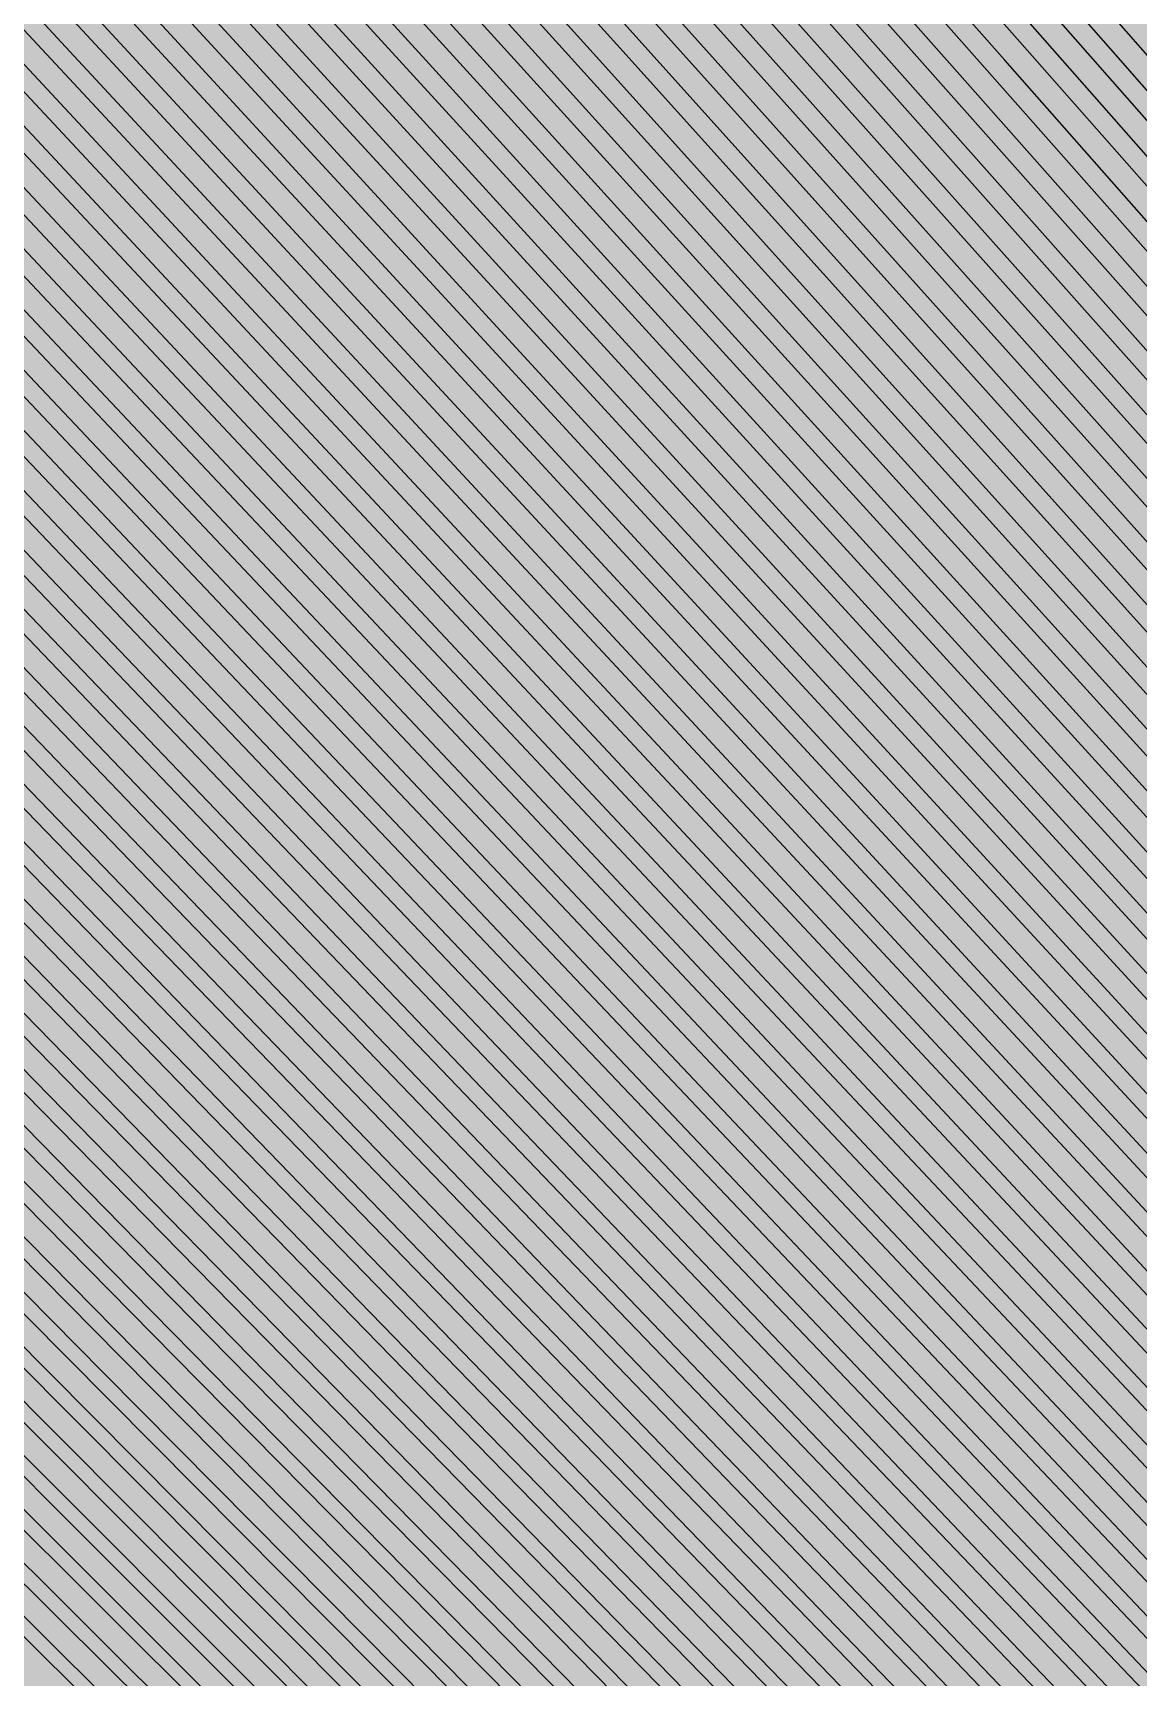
# Model space of a CAD drawing. Header units: metres. Extents: x -7231 to 10969, y -37556 to 1873.
# Drawn here: x 233.1 to 327.9, y -18491.2 to -18350.3 of the extents above; entities that cross this region are included whole.
import ezdxf

# ---------------------------------------------------------------- set-up
doc = ezdxf.new("R2010")
doc.units = ezdxf.units.M
for name, color, linetype in [('Metal1', 4, 'CONTINUOUS'), ('Metal2', 3, 'CONTINUOUS'), ('Polyimide', 7, 'CONTINUOUS')]:
    doc.layers.add(name, color=color, linetype=linetype)

msp = doc.modelspace()

# ---------------------------------------------------------------- hatches: boundary and pattern name
at = {"layer": 'Polyimide'}
msp.add_hatch(color=7, dxfattribs=at).paths.add_polyline_path([(4065.69, -468), (4066.67, -501.99), (4068.51, -535.99), (4071.41, -569.99), (4075.54, -603.99), (4081.04, -637.99), (4088.01, -671.99), (4096.52, -705.98), (4106.62, -739.98), (4118.33, -773.98), (4131.63, -807.98), (4146.49, -841.98), (4162.87, -875.98), (4180.68, -909.97), (4199.83, -943.97), (4220.22, -977.97), (4241.73, -1011.97), (4264.21, -1045.97), (4287.52, -1079.96), (4311.51, -1113.96), (4336.01, -1147.96), (4360.86, -1181.96), (4385.88, -1215.96), (4410.89, -1249.96), (4435.74, -1283.95), (4460.24, -1317.95), (4484.23, -1351.95), (4507.54, -1385.95), (4530.02, -1419.95), (4551.53, -1453.94), (4571.92, -1487.94), (4591.07, -1521.94), (4608.88, -1555.94), (4625.26, -1589.94), (4640.12, -1623.94), (4653.42, -1657.93), (4665.13, -1691.93), (4675.23, -1725.93), (4683.74, -1759.93), (4690.71, -1793.93), (4696.21, -1827.93), (4700.34, -1861.92), (4703.24, -1895.92), (4705.08, -1929.92), (4706.06, -1963.92), (4706.44, -1997.92), (4706.5, -2031.91), (4706.5, -4793.02), (4709.95, -4838.39), (4720.22, -4882.71), (4737.08, -4924.98), (4760.13, -4964.2), (4788.85, -4999.49), (4822.58, -5030.03), (4860.53, -5055.12), (4901.85, -5074.18), (4901.85, -5074.18), (4970.68, -5105.23), (5034.7, -5145.26), (5092.76, -5193.54), (5143.8, -5249.19), (5186.89, -5311.2), (5221.24, -5378.44), (5246.23, -5449.69), (5261.41, -5523.66), (5266.5, -5599), (5261.41, -5674.34), (5246.23, -5748.31), (5221.24, -5819.56), (5186.89, -5886.8), (5143.8, -5948.81), (5092.76, -6004.46), (5034.7, -6052.74), (4970.68, -6092.77), (4901.85, -6123.82), (4860.53, -6142.88), (4822.58, -6167.97), (4788.85, -6198.51), (4760.13, -6233.8), (4737.08, -6273.02), (4720.22, -6315.29), (4709.95, -6359.61), (4706.5, -6404.98), (4706.5, -9221.52), (4709.95, -9266.88), (4720.22, -9311.21), (4737.08, -9353.47), (4760.13, -9392.7), (4788.85, -9427.98), (4822.58, -9458.52), (4860.53, -9483.61), (4901.85, -9502.67), (4970.68, -9533.72), (5034.7, -9573.75), (5092.76, -9622.03), (5143.8, -9677.68), (5186.89, -9739.69), (5221.24, -9806.94), (5246.23, -9878.19), (5261.41, -9952.16), (5266.5, -10027.49), (5261.41, -10102.83), (5246.23, -10176.8), (5221.24, -10248.05), (5186.89, -10315.3), (5143.8, -10377.31), (5092.76, -10432.96), (5034.7, -10481.24), (4970.68, -10521.27), (4901.85, -10552.32), (4860.53, -10571.38), (4822.58, -10596.46), (4788.85, -10627), (4760.13, -10662.29), (4737.08, -10701.52), (4720.22, -10743.78), (4709.95, -10788.1), (4706.5, -10833.47), (4706.5, -13650.01), (4709.95, -13695.38), (4720.22, -13739.7), (4737.08, -13781.96), (4760.13, -13821.19), (4788.85, -13856.48), (4822.58, -13887.02), (4860.53, -13912.11), (4901.85, -13931.17), (4970.68, -13962.22), (5034.7, -14002.25), (5092.76, -14050.53), (5143.8, -14106.18), (5186.89, -14168.19), (5221.24, -14235.43), (5246.23, -14306.68), (5261.41, -14380.65), (5266.5, -14455.99), (5261.41, -14531.33), (5246.23, -14605.29), (5221.24, -14676.55), (5186.89, -14743.79), (5143.8, -14805.8), (5092.76, -14861.45), (5034.7, -14909.73), (4970.68, -14949.76), (4901.85, -14980.81), (4860.53, -14999.87), (4822.58, -15024.96), (4788.85, -15055.5), (4760.13, -15090.79), (4737.08, -15130.01), (4720.22, -15172.27), (4709.95, -15216.6), (4706.5, -15261.97), (4706.5, -15455.99), (4720.95, -15750.04), (4764.14, -16041.26), (4835.68, -16326.84), (4934.86, -16604.04), (5060.74, -16870.18), (5212.09, -17122.7), (5387.47, -17359.17), (5585.18, -17577.31), (5803.32, -17775.02), (6039.79, -17950.4), (6292.31, -18101.75), (6558.45, -18227.63), (6835.65, -18326.81), (7121.23, -18398.34), (7412.45, -18441.54), (7706.5, -18455.99), (9969.01, -18455.99), (10047.42, -18459.84), (10125.08, -18471.36), (10201.23, -18490.44), (10275.15, -18516.89), (10346.12, -18550.45), (10413.46, -18590.81), (10476.52, -18637.58), (10534.69, -18690.3), (10587.41, -18748.47), (10634.18, -18811.53), (10674.54, -18878.87), (10708.11, -18949.84), (10734.56, -19023.76), (10753.63, -19099.92), (10765.15, -19177.58), (10769.01, -19255.99), (10769.01, -20895.8), (10730.24, -20951.41), (10694.6, -21009.08), (10662.21, -21068.63), (10633.17, -21129.89), (10607.55, -21192.66), (10585.45, -21256.74), (10566.93, -21321.96), (10552.05, -21388.09), (10540.84, -21454.95), (10533.35, -21522.33), (10529.6, -21590.02), (10529.6, -21657.81), (10533.35, -21725.5), (10540.84, -21792.87), (10552.05, -21859.73), (10566.93, -21925.87), (10585.45, -21991.08), (10607.55, -22055.17), (10633.17, -22117.94), (10662.21, -22179.19), (10694.6, -22238.74), (10730.24, -22296.41), (10769.01, -22352.03), (10769.01, -32454.24), (10728.74, -32510.49), (10691.72, -32568.92), (10658.05, -32629.35), (10627.85, -32691.58), (10601.2, -32755.42), (10578.21, -32820.67), (10558.93, -32887.1), (10543.44, -32954.52), (10531.77, -33022.71), (10523.97, -33091.44), (10520.07, -33160.51), (10520.07, -33229.69), (10523.97, -33298.75), (10531.77, -33367.49), (10543.44, -33435.67), (10558.93, -33503.09), (10578.21, -33569.53), (10601.2, -33634.77), (10627.85, -33698.61), (10658.05, -33760.85), (10691.72, -33821.28), (10728.74, -33879.71), (10769.01, -33935.96), (10769.01, -36556), (10765.15, -36634.41), (10753.63, -36712.07), (10734.56, -36788.23), (10708.11, -36862.15), (10674.54, -36933.12), (10634.18, -37000.46), (10587.41, -37063.51), (10534.69, -37121.69), (10476.52, -37174.41), (10413.46, -37221.18), (10346.12, -37261.54), (10275.15, -37295.1), (10201.23, -37321.55), (10125.08, -37340.63), (10047.42, -37352.15), (9969.01, -37356), (-6231.01, -37356), (-6309.42, -37352.15), (-6387.08, -37340.63), (-6463.23, -37321.55), (-6537.15, -37295.1), (-6608.12, -37261.54), (-6675.46, -37221.18), (-6738.52, -37174.41), (-6796.69, -37121.69), (-6849.41, -37063.51), (-6896.18, -37000.46), (-6936.54, -36933.12), (-6970.11, -36862.15), (-6996.56, -36788.23), (-7015.63, -36712.07), (-7027.15, -36634.41), (-7031.01, -36556), (-7031.01, -33936), (-6990.74, -33879.75), (-6953.7, -33821.31), (-6920.03, -33760.88), (-6889.82, -33698.64), (-6863.18, -33634.8), (-6840.18, -33569.55), (-6820.9, -33503.11), (-6805.4, -33435.69), (-6793.74, -33367.49), (-6785.94, -33298.75), (-6782.03, -33229.68), (-6782.03, -33160.5), (-6785.94, -33091.43), (-6793.74, -33022.69), (-6805.4, -32954.5), (-6820.9, -32887.07), (-6840.18, -32820.63), (-6863.18, -32755.39), (-6889.82, -32691.54), (-6920.03, -32629.3), (-6953.7, -32568.87), (-6990.74, -32510.43), (-7031.01, -32454.18), (-7031.01, -22364.83), (-6990.74, -22308.58), (-6953.7, -22250.14), (-6920.03, -22189.71), (-6889.82, -22127.47), (-6863.18, -22063.62), (-6840.18, -21998.38), (-6820.9, -21931.94), (-6805.4, -21864.51), (-6793.74, -21796.32), (-6785.94, -21727.58), (-6782.03, -21658.51), (-6782.03, -21589.33), (-6785.94, -21520.26), (-6793.74, -21451.52), (-6805.4, -21383.32), (-6820.9, -21315.9), (-6840.18, -21249.46), (-6863.18, -21184.21), (-6889.82, -21120.37), (-6920.03, -21058.13), (-6953.7, -20997.7), (-6990.74, -20939.26), (-7031.01, -20883.01), (-7031.01, -19255.99), (-7027.15, -19177.58), (-7015.63, -19099.92), (-6996.56, -19023.76), (-6970.11, -18949.84), (-6936.54, -18878.87), (-6896.18, -18811.53), (-6849.41, -18748.47), (-6796.69, -18690.3), (-6738.52, -18637.58), (-6675.46, -18590.81), (-6608.12, -18550.45), (-6537.15, -18516.89), (-6463.23, -18490.44), (-6387.08, -18471.36), (-6309.42, -18459.84), (-6231.01, -18455.99), (-3968.5, -18455.99), (-3674.45, -18441.54), (-3383.23, -18398.34), (-3097.65, -18326.81), (-2820.45, -18227.63), (-2554.31, -18101.75), (-2301.79, -17950.4), (-2065.32, -17775.02), (-1847.18, -17577.31), (-1649.47, -17359.17), (-1474.09, -17122.7), (-1322.74, -16870.18), (-1196.86, -16604.04), (-1097.68, -16326.84), (-1026.14, -16041.26), (-982.95, -15750.04), (-968.5, -15455.99), (-968.5, -15261.97), (-971.95, -15216.6), (-982.22, -15172.27), (-999.08, -15130.01), (-1022.13, -15090.79), (-1050.85, -15055.5), (-1084.58, -15024.96), (-1122.53, -14999.87), (-1163.85, -14980.81), (-1232.68, -14949.76), (-1296.7, -14909.73), (-1354.76, -14861.45), (-1405.8, -14805.8), (-1448.89, -14743.79), (-1483.24, -14676.55), (-1508.23, -14605.29), (-1523.41, -14531.33), (-1528.5, -14455.99), (-1523.41, -14380.65), (-1508.23, -14306.68), (-1483.24, -14235.43), (-1448.89, -14168.19), (-1405.8, -14106.18), (-1354.76, -14050.53), (-1296.7, -14002.25), (-1232.68, -13962.22), (-1163.85, -13931.17), (-1122.53, -13912.11), (-1084.58, -13887.02), (-1050.85, -13856.48), (-1022.13, -13821.19), (-999.08, -13781.96), (-982.22, -13739.7), (-971.95, -13695.38), (-968.5, -13650.01), (-968.5, -12309.64), (-971.95, -12264.27), (-982.22, -12219.94), (-999.08, -12177.68), (-1022.13, -12138.46), (-1050.85, -12103.17), (-1084.58, -12072.63), (-1122.53, -12047.54), (-1163.85, -12028.48), (-1232.68, -11997.43), (-1296.7, -11957.4), (-1354.76, -11909.12), (-1405.8, -11853.47), (-1448.89, -11791.46), (-1483.24, -11724.22), (-1508.23, -11652.96), (-1523.41, -11579), (-1528.5, -11503.66), (-1523.41, -11428.32), (-1508.23, -11354.35), (-1483.24, -11283.1), (-1448.89, -11215.86), (-1405.8, -11153.85), (-1354.76, -11098.2), (-1296.7, -11049.92), (-1232.68, -11009.89), (-1163.85, -10978.84), (-1122.53, -10959.78), (-1084.58, -10934.69), (-1050.85, -10904.15), (-1022.13, -10868.86), (-999.08, -10829.63), (-982.22, -10787.37), (-971.95, -10743.05), (-968.5, -10697.68), (-968.5, -9357.31), (-971.95, -9311.94), (-982.22, -9267.62), (-999.08, -9225.35), (-1022.13, -9186.13), (-1050.85, -9150.84), (-1084.58, -9120.3), (-1122.53, -9095.21), (-1163.85, -9076.15), (-1163.85, -9076.15), (-1232.68, -9045.1), (-1296.7, -9005.07), (-1354.76, -8956.79), (-1405.8, -8901.14), (-1448.89, -8839.13), (-1483.24, -8771.89), (-1508.23, -8700.64), (-1523.41, -8626.67), (-1528.5, -8551.33), (-1523.41, -8475.99), (-1508.23, -8402.02), (-1483.24, -8330.77), (-1448.89, -8263.53), (-1405.8, -8201.52), (-1354.76, -8145.87), (-1296.7, -8097.59), (-1232.68, -8057.56), (-1163.85, -8026.51), (-1163.85, -8026.51), (-1122.53, -8007.45), (-1084.58, -7982.36), (-1050.85, -7951.82), (-1022.13, -7916.53), (-999.08, -7877.31), (-982.22, -7835.04), (-971.95, -7790.72), (-968.5, -7745.35), (-968.5, -6404.98), (-971.95, -6359.61), (-982.22, -6315.29), (-999.08, -6273.02), (-1022.13, -6233.8), (-1050.85, -6198.51), (-1084.58, -6167.97), (-1122.53, -6142.88), (-1163.85, -6123.82), (-1163.85, -6123.82), (-1232.68, -6092.77), (-1296.7, -6052.74), (-1354.76, -6004.46), (-1405.8, -5948.81), (-1448.89, -5886.8), (-1483.24, -5819.56), (-1508.23, -5748.31), (-1523.41, -5674.34), (-1528.5, -5599), (-1523.41, -5523.66), (-1508.23, -5449.69), (-1483.24, -5378.44), (-1448.89, -5311.2), (-1405.8, -5249.19), (-1354.76, -5193.54), (-1296.7, -5145.26), (-1232.68, -5105.23), (-1163.85, -5074.18), (-1163.85, -5074.18), (-1122.53, -5055.12), (-1084.58, -5030.03), (-1050.85, -4999.49), (-1022.13, -4964.2), (-999.08, -4924.98), (-982.22, -4882.71), (-971.95, -4838.39), (-968.5, -4793.02), (-968.5, -2031.91), (-968.44, -1997.92), (-968.06, -1963.92), (-967.05, -1929.92), (-965.18, -1895.92), (-962.22, -1861.92), (-958.01, -1827.93), (-952.41, -1793.93), (-945.31, -1759.93), (-936.64, -1725.93), (-926.35, -1691.93), (-914.43, -1657.93), (-900.88, -1623.94), (-885.74, -1589.94), (-869.05, -1555.94), (-850.91, -1521.94), (-831.4, -1487.94), (-810.63, -1453.94), (-788.72, -1419.95), (-765.82, -1385.95), (-742.07, -1351.95), (-717.63, -1317.95), (-692.67, -1283.95), (-667.36, -1249.96), (-641.88, -1215.96), (-616.39, -1181.96), (-591.08, -1147.96), (-566.12, -1113.96), (-541.68, -1079.96), (-517.93, -1045.97), (-495.03, -1011.97), (-473.12, -977.97), (-452.35, -943.97), (-432.84, -909.97), (-414.7, -875.98), (-398.01, -841.98), (-382.87, -807.98), (-369.32, -773.98), (-357.4, -739.98), (-347.11, -705.98), (-338.44, -671.99), (-331.34, -637.99), (-325.74, -603.99), (-321.53, -569.99), (-318.57, -535.99), (-316.7, -501.99), (-315.69, -468), (-315.31, -434), (-315.25, -400), (-315.25, 401), (-315.25, 451), (-315.25, 1644), (-270.25, 1644), (-270.03, 1637.13), (-269.35, 1630.29), (-268.23, 1623.52), (-266.67, 1616.82), (-264.68, 1610.25), (-262.26, 1603.82), (-259.42, 1597.56), (-256.18, 1591.5), (-252.55, 1585.67), (-248.55, 1580.08), (-244.19, 1574.77), (-239.5, 1569.75), (-234.48, 1565.06), (-229.17, 1560.7), (-223.58, 1556.7), (-217.75, 1553.07), (-211.69, 1549.83), (-205.43, 1546.99), (-199, 1544.57), (-192.43, 1542.58), (-185.73, 1541.02), (-178.96, 1539.9), (-172.12, 1539.22), (-165.25, 1539), (-158.38, 1539.22), (-151.54, 1539.9), (-144.77, 1541.02), (-138.07, 1542.58), (-131.5, 1544.57), (-125.07, 1546.99), (-118.81, 1549.83), (-112.75, 1553.07), (-106.92, 1556.7), (-101.33, 1560.7), (-96.02, 1565.06), (-91, 1569.75), (-86.31, 1574.77), (-81.95, 1580.08), (-77.95, 1585.67), (-74.32, 1591.5), (-71.08, 1597.56), (-68.24, 1603.82), (-65.82, 1610.25), (-63.83, 1616.82), (-62.27, 1623.52), (-61.15, 1630.29), (-60.47, 1637.13), (-60.25, 1644), (1853, 1644), (1853, 1573), (3815.25, 1573), (3815.46, 1579.54), (3816.11, 1586.05), (3817.17, 1592.51), (3818.66, 1598.88), (3820.56, 1605.14), (3822.86, 1611.27), (3825.56, 1617.23), (3828.65, 1623), (3832.1, 1628.56), (3835.91, 1633.88), (3840.07, 1638.93), (3844.54, 1643.71), (3849.32, 1648.18), (3854.37, 1652.34), (3859.69, 1656.15), (3865.25, 1659.6), (3871.02, 1662.69), (3876.98, 1665.39), (3883.11, 1667.69), (3889.37, 1669.59), (3895.74, 1671.08), (3902.2, 1672.14), (3908.71, 1672.79), (3915.25, 1673), (3921.79, 1672.79), (3928.3, 1672.14), (3934.76, 1671.08), (3941.13, 1669.59), (3947.39, 1667.69), (3953.52, 1665.39), (3959.48, 1662.69), (3965.25, 1659.6), (3970.81, 1656.15), (3976.13, 1652.34), (3981.18, 1648.18), (3985.96, 1643.71), (3990.43, 1638.93), (3994.59, 1633.88), (3998.4, 1628.56), (4001.85, 1623), (4004.94, 1617.23), (4007.64, 1611.27), (4009.94, 1605.14), (4011.84, 1598.88), (4013.33, 1592.51), (4014.39, 1586.05), (4015.04, 1579.54), (4015.25, 1573), (4065.25, 1573), (4065.25, 451), (4065.25, 401), (4065.25, -400), (4065.31, -434), (4065.69, -468)])

# ---------------------------------------------------------------- linework, layer by layer
at = {"layer": 'Metal1'}
for points in [[(1.61, -18126.24), (22.81, -18148.74), (44.01, -18171.25), (65.21, -18193.75), (86.41, -18216.25), (107.61, -18238.75), (128.81, -18261.25), (150.01, -18283.75), (171.2, -18306.25), (192.4, -18328.75), (213.6, -18351.25), (234.8, -18373.75), (256, -18396.25), (277.2, -18418.75), (298.4, -18441.25), (319.6, -18463.75), (340.8, -18486.25), (362, -18508.76), (383.2, -18531.26), (404.4, -18553.76), (425.6, -18576.26), (446.79, -18598.76), (467.99, -18621.26), (489.19, -18643.76)], [(12.82, -18126.25), (33.89, -18148.75), (54.96, -18171.25), (76.03, -18193.75), (97.1, -18216.25), (118.18, -18238.75), (139.25, -18261.25), (160.32, -18283.75), (181.39, -18306.25), (202.46, -18328.75), (223.54, -18351.25), (244.61, -18373.75), (265.68, -18396.25), (286.75, -18418.75), (307.83, -18441.26), (328.9, -18463.76), (349.97, -18486.26), (371.04, -18508.76), (392.11, -18531.26), (413.19, -18553.76), (434.26, -18576.26), (455.33, -18598.76), (476.4, -18621.26), (497.47, -18643.76)], [(487.74, -18645.13), (466.54, -18622.63), (445.34, -18600.13), (424.14, -18577.63), (402.94, -18555.13), (381.74, -18532.63), (360.54, -18510.13), (339.34, -18487.63), (318.14, -18465.13), (296.94, -18442.62), (275.74, -18420.12), (254.55, -18397.62), (233.35, -18375.12), (212.15, -18352.62), (190.95, -18330.12), (169.75, -18307.62), (148.55, -18285.12), (127.35, -18262.62), (106.15, -18240.12), (84.95, -18217.62), (63.75, -18195.12), (42.55, -18172.62), (21.35, -18150.12), (0.16, -18127.62)], [(496.01, -18645.13), (474.94, -18622.63), (453.87, -18600.13), (432.8, -18577.63), (411.73, -18555.13), (390.65, -18532.63), (369.58, -18510.12), (348.51, -18487.62), (327.44, -18465.12), (306.37, -18442.62), (285.29, -18420.12), (264.22, -18397.62), (243.15, -18375.12), (222.08, -18352.62), (201, -18330.12), (179.93, -18307.62), (158.86, -18285.12), (137.79, -18262.62), (116.72, -18240.12), (95.64, -18217.62), (74.57, -18195.12), (53.5, -18172.61), (32.43, -18150.11), (11.36, -18127.61)], [(0.65, -18148.74), (22.11, -18171.24), (43.56, -18193.74), (65.01, -18216.24), (86.47, -18238.74), (107.92, -18261.24), (129.37, -18283.74), (150.83, -18306.25), (172.28, -18328.75), (193.74, -18351.25), (215.19, -18373.75), (236.64, -18396.25), (258.1, -18418.75), (279.55, -18441.25), (301, -18463.75), (322.46, -18486.25), (343.91, -18508.75), (365.36, -18531.25), (386.82, -18553.75), (408.27, -18576.25), (429.72, -18598.75), (451.18, -18621.25), (472.63, -18643.76)], [(11.73, -18148.74), (33.06, -18171.24), (54.38, -18193.74), (75.71, -18216.24), (97.04, -18238.75), (118.36, -18261.25), (139.69, -18283.75), (161.02, -18306.25), (182.34, -18328.75), (203.67, -18351.25), (225, -18373.75), (246.32, -18396.25), (267.65, -18418.75), (288.97, -18441.25), (310.3, -18463.75), (331.63, -18486.25), (352.95, -18508.75), (374.28, -18531.25), (395.61, -18553.75), (416.93, -18576.26), (438.26, -18598.76), (459.59, -18621.26), (480.91, -18643.76)], [(471.18, -18645.14), (449.73, -18622.63), (428.28, -18600.13), (406.82, -18577.63), (385.37, -18555.13), (363.92, -18532.63), (342.46, -18510.13), (321.01, -18487.63), (299.56, -18465.13), (278.1, -18442.63), (256.65, -18420.13), (235.19, -18397.63), (213.74, -18375.13), (192.29, -18352.63), (170.83, -18330.13), (149.38, -18307.63), (127.93, -18285.12), (106.47, -18262.62), (85.02, -18240.12), (63.57, -18217.62), (42.11, -18195.12), (20.66, -18172.62), (-0.79, -18150.12)], [(479.46, -18645.13), (458.13, -18622.63), (436.81, -18600.13), (415.48, -18577.63), (394.15, -18555.13), (372.83, -18532.63), (351.5, -18510.13), (330.18, -18487.63), (308.85, -18465.13), (287.52, -18442.63), (266.2, -18420.13), (244.87, -18397.63), (223.54, -18375.13), (202.22, -18352.62), (180.89, -18330.12), (159.56, -18307.62), (138.24, -18285.12), (116.91, -18262.62), (95.59, -18240.12), (74.26, -18217.62), (52.93, -18195.12), (31.61, -18172.62), (10.28, -18150.12)], [(0.21, -18171.24), (21.91, -18193.74), (43.62, -18216.24), (65.33, -18238.74), (87.04, -18261.24), (108.74, -18283.74), (130.45, -18306.24), (152.16, -18328.74), (173.87, -18351.24), (195.58, -18373.74), (217.28, -18396.24), (238.99, -18418.74), (260.7, -18441.24), (282.41, -18463.75), (304.11, -18486.25), (325.82, -18508.75), (347.53, -18531.25), (369.24, -18553.75), (390.95, -18576.25), (412.65, -18598.75), (434.36, -18621.25), (456.07, -18643.75)], [(11.16, -18171.24), (32.74, -18193.74), (54.32, -18216.24), (75.9, -18238.74), (97.48, -18261.24), (119.06, -18283.74), (140.64, -18306.24), (162.22, -18328.74), (183.8, -18351.24), (205.38, -18373.74), (226.96, -18396.25), (248.54, -18418.75), (270.12, -18441.25), (291.7, -18463.75), (313.29, -18486.25), (334.87, -18508.75), (356.45, -18531.25), (378.03, -18553.75), (399.61, -18576.25), (421.19, -18598.75), (442.77, -18621.25), (464.35, -18643.75)], [(454.63, -18645.14), (432.92, -18622.64), (411.21, -18600.14), (389.51, -18577.64), (367.8, -18555.14), (346.09, -18532.64), (324.38, -18510.14), (302.67, -18487.63), (280.97, -18465.13), (259.26, -18442.63), (237.55, -18420.13), (215.84, -18397.63), (194.14, -18375.13), (172.43, -18352.63), (150.72, -18330.13), (129.01, -18307.63), (107.31, -18285.13), (85.6, -18262.63), (63.89, -18240.13), (42.18, -18217.63), (20.47, -18195.13), (-1.23, -18172.63)], [(462.91, -18645.14), (441.33, -18622.64), (419.74, -18600.14), (398.16, -18577.64), (376.58, -18555.13), (355, -18532.63), (333.42, -18510.13), (311.84, -18487.63), (290.26, -18465.13), (268.68, -18442.63), (247.1, -18420.13), (225.52, -18397.63), (203.94, -18375.13), (182.36, -18352.63), (160.78, -18330.13), (139.2, -18307.63), (117.62, -18285.13), (96.04, -18262.63), (74.45, -18240.13), (52.87, -18217.62), (31.29, -18195.12), (9.71, -18172.62)], [(0.27, -18193.73), (22.23, -18216.23), (44.19, -18238.73), (66.15, -18261.24), (88.11, -18283.74), (110.08, -18306.24), (132.04, -18328.74), (154, -18351.24), (175.96, -18373.74), (197.92, -18396.24), (219.89, -18418.74), (241.85, -18441.24), (263.81, -18463.74), (285.77, -18486.24), (307.73, -18508.74), (329.7, -18531.24), (351.66, -18553.74), (373.62, -18576.24), (395.58, -18598.75), (417.54, -18621.25), (439.51, -18643.75)], [(11.09, -18193.74), (32.92, -18216.24), (54.76, -18238.74), (76.59, -18261.24), (98.43, -18283.74), (120.26, -18306.24), (142.1, -18328.74), (163.93, -18351.24), (185.77, -18373.74), (207.6, -18396.24), (229.44, -18418.74), (251.27, -18441.24), (273.11, -18463.74), (294.94, -18486.24), (316.78, -18508.74), (338.61, -18531.25), (360.45, -18553.75), (382.28, -18576.25), (404.12, -18598.75), (425.95, -18621.25), (447.79, -18643.75)], [(438.07, -18645.14), (416.11, -18622.64), (394.15, -18600.14), (372.19, -18577.64), (350.23, -18555.14), (328.26, -18532.64), (306.3, -18510.14), (284.34, -18487.64), (262.38, -18465.14), (240.42, -18442.64), (218.45, -18420.14), (196.49, -18397.64), (174.53, -18375.14), (152.57, -18352.63), (130.61, -18330.13), (108.64, -18307.63), (86.68, -18285.13), (64.72, -18262.63), (42.76, -18240.13), (20.8, -18217.63), (-1.17, -18195.13)], [(446.35, -18645.14), (424.52, -18622.64), (402.68, -18600.14), (380.85, -18577.64), (359.01, -18555.14), (337.18, -18532.64), (315.34, -18510.14), (293.51, -18487.64), (271.67, -18465.14), (249.84, -18442.64), (228, -18420.13), (206.17, -18397.63), (184.33, -18375.13), (162.5, -18352.63), (140.66, -18330.13), (118.83, -18307.63), (96.99, -18285.13), (75.16, -18262.63), (53.32, -18240.13), (31.49, -18217.63), (9.65, -18195.13)], [(0.83, -18216.23), (23.05, -18238.73), (45.27, -18261.23), (67.48, -18283.73), (89.7, -18306.23), (111.92, -18328.73), (134.13, -18351.23), (156.35, -18373.73), (178.56, -18396.24), (200.78, -18418.74), (223, -18441.24), (245.21, -18463.74), (267.43, -18486.24), (289.65, -18508.74), (311.86, -18531.24), (334.08, -18553.74), (356.3, -18576.24), (378.51, -18598.74), (400.73, -18621.24), (422.94, -18643.74)], [(11.53, -18216.23), (33.62, -18238.73), (55.71, -18261.23), (77.8, -18283.73), (99.89, -18306.23), (121.98, -18328.74), (144.07, -18351.24), (166.16, -18373.74), (188.24, -18396.24), (210.33, -18418.74), (232.42, -18441.24), (254.51, -18463.74), (276.6, -18486.24), (298.69, -18508.74), (320.78, -18531.24), (342.87, -18553.74), (364.96, -18576.24), (387.05, -18598.74), (409.14, -18621.24), (431.23, -18643.74)], [(421.52, -18645.15), (399.3, -18622.65), (377.09, -18600.15), (354.87, -18577.65), (332.66, -18555.15), (310.44, -18532.64), (288.22, -18510.14), (266.01, -18487.64), (243.79, -18465.14), (221.57, -18442.64), (199.36, -18420.14), (177.14, -18397.64), (154.93, -18375.14), (132.71, -18352.64), (110.49, -18330.14), (88.28, -18307.64), (66.06, -18285.14), (43.84, -18262.64), (21.63, -18240.14), (-0.59, -18217.63)], [(429.8, -18645.15), (407.71, -18622.65), (385.62, -18600.14), (363.53, -18577.64), (341.44, -18555.14), (319.35, -18532.64), (297.26, -18510.14), (275.17, -18487.64), (253.08, -18465.14), (231, -18442.64), (208.91, -18420.14), (186.82, -18397.64), (164.73, -18375.14), (142.64, -18352.64), (120.55, -18330.14), (98.46, -18307.64), (76.37, -18285.13), (54.28, -18262.63), (32.19, -18240.13), (10.1, -18217.63)], [(1.91, -18238.73), (24.38, -18261.23), (46.85, -18283.73), (69.32, -18306.23), (91.79, -18328.73), (114.26, -18351.23), (136.74, -18373.73), (159.21, -18396.23), (181.68, -18418.73), (204.15, -18441.23), (226.62, -18463.73), (249.09, -18486.23), (271.56, -18508.73), (294.03, -18531.24), (316.5, -18553.74), (338.97, -18576.24), (361.44, -18598.74), (383.91, -18621.24), (406.38, -18643.74)], [(12.48, -18238.73), (34.82, -18261.23), (57.17, -18283.73), (79.51, -18306.23), (101.86, -18328.73), (124.2, -18351.23), (146.54, -18373.73), (168.89, -18396.23), (191.23, -18418.73), (213.57, -18441.23), (235.92, -18463.74), (258.26, -18486.24), (280.6, -18508.74), (302.95, -18531.24), (325.29, -18553.74), (347.63, -18576.24), (369.98, -18598.74), (392.32, -18621.24), (414.66, -18643.74)], [(213.3, -18238.77), (233.23, -18261.27), (253.16, -18283.77), (273.09, -18306.27), (293.01, -18328.77), (312.94, -18351.27), (332.87, -18373.77), (352.8, -18396.27), (372.73, -18418.78), (392.65, -18441.28), (412.58, -18463.78), (432.51, -18486.28), (452.44, -18508.78), (472.36, -18531.28), (492.29, -18553.78), (512.22, -18576.28), (532.15, -18598.78), (552.08, -18621.28), (572, -18643.78)], [(223.87, -18238.77), (243.67, -18261.27), (263.47, -18283.77), (283.27, -18306.27), (303.07, -18328.78), (322.88, -18351.28), (342.68, -18373.78), (362.48, -18396.28), (382.28, -18418.78), (402.08, -18441.28), (421.88, -18463.78), (441.68, -18486.28), (461.48, -18508.78), (481.28, -18531.28), (501.08, -18553.78), (520.88, -18576.28), (540.68, -18598.78), (560.48, -18621.28), (580.29, -18643.78)], [(404.97, -18645.15), (382.5, -18622.65), (360.03, -18600.15), (337.56, -18577.65), (315.08, -18555.15), (292.61, -18532.65), (270.14, -18510.15), (247.67, -18487.65), (225.2, -18465.15), (202.73, -18442.65), (180.26, -18420.15), (157.79, -18397.64), (135.32, -18375.14), (112.85, -18352.64), (90.38, -18330.14), (67.91, -18307.64), (45.44, -18285.14), (22.97, -18262.64), (0.5, -18240.14)], [(413.24, -18645.15), (390.9, -18622.65), (368.56, -18600.15), (346.21, -18577.65), (323.87, -18555.15), (301.53, -18532.65), (279.18, -18510.15), (256.84, -18487.65), (234.5, -18465.14), (212.15, -18442.64), (189.81, -18420.14), (167.47, -18397.64), (145.12, -18375.14), (122.78, -18352.64), (100.44, -18330.14), (78.09, -18307.64), (55.75, -18285.14), (33.41, -18262.64), (11.06, -18240.14)], [(578.78, -18645.11), (558.98, -18622.61), (539.18, -18600.1), (519.38, -18577.6), (499.58, -18555.1), (479.78, -18532.6), (459.98, -18510.1), (440.18, -18487.6), (420.38, -18465.1), (400.58, -18442.6), (380.78, -18420.1), (360.98, -18397.6), (341.17, -18375.1), (321.37, -18352.6), (301.57, -18330.1), (281.77, -18307.6), (261.97, -18285.1), (242.17, -18262.59), (222.37, -18240.09)], [(3.5, -18261.22), (26.22, -18283.72), (48.95, -18306.22), (71.67, -18328.73), (94.4, -18351.23), (117.12, -18373.73), (139.85, -18396.23), (162.57, -18418.73), (185.3, -18441.23), (208.02, -18463.73), (230.75, -18486.23), (253.47, -18508.73), (276.2, -18531.23), (298.92, -18553.73), (321.65, -18576.23), (344.37, -18598.73), (367.09, -18621.23), (389.82, -18643.73)], [(13.94, -18261.23), (36.54, -18283.73), (59.14, -18306.23), (81.73, -18328.73), (104.33, -18351.23), (126.93, -18373.73), (149.53, -18396.23), (172.12, -18418.73), (194.72, -18441.23), (217.32, -18463.73), (239.92, -18486.23), (262.51, -18508.73), (285.11, -18531.23), (307.71, -18553.73), (330.31, -18576.23), (352.91, -18598.74), (375.5, -18621.24), (398.1, -18643.74)], [(222.79, -18261.27), (242.84, -18283.77), (262.9, -18306.27), (282.95, -18328.77), (303.01, -18351.27), (323.06, -18373.77), (343.12, -18396.27), (363.17, -18418.77), (383.23, -18441.27), (403.28, -18463.77), (423.34, -18486.28), (443.39, -18508.78), (463.45, -18531.28), (483.5, -18553.78), (503.56, -18576.28), (523.61, -18598.78), (543.67, -18621.28), (563.72, -18643.78)], [(396.69, -18645.15), (374.09, -18622.65), (351.49, -18600.15), (328.9, -18577.65), (306.3, -18555.15), (283.7, -18532.65), (261.1, -18510.15), (238.51, -18487.65), (215.91, -18465.15), (193.31, -18442.65), (170.71, -18420.15), (148.12, -18397.65), (125.52, -18375.15), (102.92, -18352.65), (80.32, -18330.14), (57.72, -18307.64), (35.13, -18285.14), (12.53, -18262.64)], [(562.23, -18645.11), (542.18, -18622.61), (522.12, -18600.11), (502.06, -18577.61), (482.01, -18555.11), (461.95, -18532.61), (441.9, -18510.11), (421.84, -18487.61), (401.79, -18465.11), (381.73, -18442.6), (361.68, -18420.1), (341.62, -18397.6), (321.57, -18375.1), (301.51, -18352.6), (281.46, -18330.1), (261.4, -18307.6), (241.35, -18285.1), (221.29, -18262.6)], [(570.51, -18645.11), (550.58, -18622.61), (530.65, -18600.11), (510.72, -18577.61), (490.8, -18555.11), (470.87, -18532.6), (450.94, -18510.1), (431.01, -18487.6), (411.08, -18465.1), (391.16, -18442.6), (371.23, -18420.1), (351.3, -18397.6), (331.37, -18375.1), (311.44, -18352.6), (291.52, -18330.1), (271.59, -18307.6), (251.66, -18285.1), (231.73, -18262.6)], [(222.21, -18283.76), (242.52, -18306.27), (262.83, -18328.77), (283.14, -18351.27), (303.45, -18373.77), (323.76, -18396.27), (344.07, -18418.77), (364.38, -18441.27), (384.69, -18463.77), (405, -18486.27), (425.3, -18508.77), (445.61, -18531.27), (465.92, -18553.77), (486.23, -18576.27), (506.54, -18598.77), (526.85, -18621.27), (547.16, -18643.78)], [(232.53, -18283.77), (252.71, -18306.27), (272.89, -18328.77), (293.07, -18351.27), (313.26, -18373.77), (333.44, -18396.27), (353.62, -18418.77), (373.8, -18441.27), (393.98, -18463.77), (414.17, -18486.27), (434.35, -18508.77), (454.53, -18531.27), (474.71, -18553.77), (494.9, -18576.28), (515.08, -18598.78), (535.26, -18621.28), (555.44, -18643.78)], [(545.68, -18645.12), (525.37, -18622.61), (505.06, -18600.11), (484.75, -18577.61), (464.44, -18555.11), (444.13, -18532.61), (423.82, -18510.11), (403.51, -18487.61), (383.2, -18465.11), (362.89, -18442.61), (342.58, -18420.11), (322.27, -18397.61), (301.96, -18375.11), (281.66, -18352.61), (261.35, -18330.11), (241.04, -18307.61), (220.73, -18285.1)], [(553.95, -18645.11), (533.77, -18622.61), (513.59, -18600.11), (493.41, -18577.61), (473.22, -18555.11), (453.04, -18532.61), (432.86, -18510.11), (412.68, -18487.61), (392.5, -18465.11), (372.31, -18442.61), (352.13, -18420.11), (331.95, -18397.61), (311.77, -18375.1), (291.58, -18352.6), (271.4, -18330.1), (251.22, -18307.6), (231.04, -18285.1)], [(222.15, -18306.26), (242.71, -18328.76), (263.27, -18351.26), (283.84, -18373.76), (304.4, -18396.26), (324.96, -18418.76), (345.53, -18441.26), (366.09, -18463.77), (386.65, -18486.27), (407.22, -18508.77), (427.78, -18531.27), (448.34, -18553.77), (468.91, -18576.27), (489.47, -18598.77), (510.03, -18621.27), (530.6, -18643.77)], [(232.33, -18306.26), (252.77, -18328.76), (273.21, -18351.26), (293.64, -18373.76), (314.08, -18396.27), (334.52, -18418.77), (354.95, -18441.27), (375.39, -18463.77), (395.82, -18486.27), (416.26, -18508.77), (436.7, -18531.27), (457.13, -18553.77), (477.57, -18576.27), (498.01, -18598.77), (518.44, -18621.27), (538.88, -18643.77)], [(529.12, -18645.12), (508.56, -18622.62), (488, -18600.12), (467.43, -18577.62), (446.87, -18555.12), (426.3, -18532.62), (405.74, -18510.12), (385.18, -18487.62), (364.61, -18465.11), (344.05, -18442.61), (323.49, -18420.11), (302.92, -18397.61), (282.36, -18375.11), (261.8, -18352.61), (241.23, -18330.11), (220.67, -18307.61)], [(537.4, -18645.12), (516.96, -18622.62), (496.53, -18600.12), (476.09, -18577.62), (455.65, -18555.11), (435.22, -18532.61), (414.78, -18510.11), (394.34, -18487.61), (373.91, -18465.11), (353.47, -18442.61), (333.03, -18420.11), (312.6, -18397.61), (292.16, -18375.11), (271.73, -18352.61), (251.29, -18330.11), (230.85, -18307.61)], [(212.53, -18328.75), (233.47, -18351.26), (254.42, -18373.76), (275.36, -18396.26), (296.31, -18418.76), (317.25, -18441.26), (338.2, -18463.76), (359.14, -18486.26), (380.09, -18508.76), (401.03, -18531.26), (421.98, -18553.76), (442.92, -18576.26), (463.87, -18598.76), (484.81, -18621.26), (505.76, -18643.76)], [(222.59, -18328.76), (243.4, -18351.26), (264.22, -18373.76), (285.04, -18396.26), (305.86, -18418.76), (326.68, -18441.26), (347.49, -18463.76), (368.31, -18486.26), (389.13, -18508.76), (409.95, -18531.26), (430.76, -18553.76), (451.58, -18576.26), (472.4, -18598.76), (493.22, -18621.27), (514.04, -18643.77)], [(232.65, -18328.76), (253.34, -18351.26), (274.03, -18373.76), (294.72, -18396.26), (315.41, -18418.76), (336.1, -18441.26), (356.79, -18463.76), (377.48, -18486.26), (398.17, -18508.76), (418.86, -18531.27), (439.55, -18553.77), (460.25, -18576.27), (480.94, -18598.77), (501.63, -18621.27), (522.32, -18643.77)], [(512.57, -18645.12), (491.75, -18622.62), (470.93, -18600.12), (450.11, -18577.62), (429.3, -18555.12), (408.48, -18532.62), (387.66, -18510.12), (366.84, -18487.62), (346.03, -18465.12), (325.21, -18442.62), (304.39, -18420.12), (283.57, -18397.62), (262.75, -18375.12), (241.94, -18352.62), (221.12, -18330.11)], [(520.85, -18645.12), (500.15, -18622.62), (479.46, -18600.12), (458.77, -18577.62), (438.08, -18555.12), (417.39, -18532.62), (396.7, -18510.12), (376.01, -18487.62), (355.32, -18465.12), (334.63, -18442.62), (313.94, -18420.12), (293.25, -18397.61), (272.56, -18375.11), (251.87, -18352.61), (231.18, -18330.11)], [(504.29, -18645.13), (483.35, -18622.63), (462.4, -18600.13), (441.46, -18577.62), (420.51, -18555.12), (399.57, -18532.62), (378.62, -18510.12), (357.68, -18487.62), (336.73, -18465.12), (315.79, -18442.62), (294.84, -18420.12), (273.9, -18397.62), (252.95, -18375.12), (232.01, -18352.62)]]:
    msp.add_lwpolyline(points, dxfattribs=at)
at = {"layer": 'Metal2'}
for points in [[(7.21, -18126.25), (28.35, -18148.75), (49.48, -18171.25), (70.62, -18193.75), (91.76, -18216.25), (112.89, -18238.75), (134.03, -18261.25), (155.16, -18283.75), (176.3, -18306.25), (197.43, -18328.75), (218.57, -18351.25), (239.71, -18373.75), (260.84, -18396.25), (281.98, -18418.75), (303.11, -18441.25), (324.25, -18463.76), (345.38, -18486.26), (366.52, -18508.76), (387.66, -18531.26), (408.79, -18553.76), (429.93, -18576.26), (451.06, -18598.76), (472.2, -18621.26), (493.33, -18643.76)], [(18.42, -18126.25), (39.43, -18148.75), (60.44, -18171.25), (81.44, -18193.75), (102.45, -18216.25), (123.46, -18238.75), (144.47, -18261.25), (165.48, -18283.75), (186.49, -18306.25), (207.5, -18328.75), (228.5, -18351.25), (249.51, -18373.75), (270.52, -18396.26), (291.53, -18418.76), (312.54, -18441.26), (333.55, -18463.76), (354.55, -18486.26), (375.56, -18508.76), (396.57, -18531.26), (417.58, -18553.76), (438.59, -18576.26), (459.6, -18598.76), (480.61, -18621.26), (501.61, -18643.76)], [(491.88, -18645.13), (470.74, -18622.63), (449.6, -18600.13), (428.47, -18577.63), (407.33, -18555.13), (386.2, -18532.63), (365.06, -18510.13), (343.93, -18487.63), (322.79, -18465.12), (301.65, -18442.62), (280.52, -18420.12), (259.38, -18397.62), (238.25, -18375.12), (217.11, -18352.62), (195.98, -18330.12), (174.84, -18307.62), (153.71, -18285.12), (132.57, -18262.62), (111.43, -18240.12), (90.3, -18217.62), (69.16, -18195.12), (48.03, -18172.62), (26.89, -18150.12), (5.76, -18127.61)], [(500.15, -18645.13), (479.14, -18622.63), (458.14, -18600.13), (437.13, -18577.63), (416.12, -18555.13), (395.11, -18532.62), (374.1, -18510.12), (353.09, -18487.62), (332.08, -18465.12), (311.08, -18442.62), (290.07, -18420.12), (269.06, -18397.62), (248.05, -18375.12), (227.04, -18352.62), (206.03, -18330.12), (185.02, -18307.62), (164.02, -18285.12), (143.01, -18262.62), (122, -18240.12), (100.99, -18217.61), (79.98, -18195.11), (58.97, -18172.61), (37.97, -18150.11), (16.96, -18127.61)], [(6.19, -18148.74), (27.58, -18171.24), (48.97, -18193.74), (70.36, -18216.24), (91.75, -18238.74), (113.14, -18261.24), (134.53, -18283.75), (155.92, -18306.25), (177.31, -18328.75), (198.7, -18351.25), (220.09, -18373.75), (241.48, -18396.25), (262.87, -18418.75), (284.26, -18441.25), (305.65, -18463.75), (327.04, -18486.25), (348.43, -18508.75), (369.82, -18531.25), (391.21, -18553.75), (412.6, -18576.25), (433.99, -18598.75), (455.38, -18621.26), (476.77, -18643.76)], [(17.27, -18148.74), (38.53, -18171.24), (59.8, -18193.74), (81.06, -18216.25), (102.32, -18238.75), (123.58, -18261.25), (144.85, -18283.75), (166.11, -18306.25), (187.37, -18328.75), (208.64, -18351.25), (229.9, -18373.75), (251.16, -18396.25), (272.42, -18418.75), (293.69, -18441.25), (314.95, -18463.75), (336.21, -18486.25), (357.48, -18508.75), (378.74, -18531.26), (400, -18553.76), (421.26, -18576.26), (442.53, -18598.76), (463.79, -18621.26), (485.05, -18643.76)], [(475.32, -18645.13), (453.93, -18622.63), (432.54, -18600.13), (411.15, -18577.63), (389.76, -18555.13), (368.37, -18532.63), (346.98, -18510.13), (325.59, -18487.63), (304.2, -18465.13), (282.81, -18442.63), (261.42, -18420.13), (240.03, -18397.63), (218.64, -18375.13), (197.25, -18352.63), (175.86, -18330.12), (154.47, -18307.62), (133.08, -18285.12), (111.69, -18262.62), (90.3, -18240.12), (68.91, -18217.62), (47.52, -18195.12), (26.13, -18172.62), (4.74, -18150.12)], [(483.6, -18645.13), (462.34, -18622.63), (441.07, -18600.13), (419.81, -18577.63), (398.55, -18555.13), (377.28, -18532.63), (356.02, -18510.13), (334.76, -18487.63), (313.5, -18465.13), (292.23, -18442.63), (270.97, -18420.13), (249.71, -18397.62), (228.45, -18375.12), (207.18, -18352.62), (185.92, -18330.12), (164.66, -18307.62), (143.39, -18285.12), (122.13, -18262.62), (100.87, -18240.12), (79.61, -18217.62), (58.34, -18195.12), (37.08, -18172.62), (15.82, -18150.12)], [(5.68, -18171.24), (27.33, -18193.74), (48.97, -18216.24), (70.61, -18238.74), (92.26, -18261.24), (113.9, -18283.74), (135.55, -18306.24), (157.19, -18328.74), (178.83, -18351.24), (200.48, -18373.74), (222.12, -18396.24), (243.77, -18418.75), (265.41, -18441.25), (287.06, -18463.75), (308.7, -18486.25), (330.34, -18508.75), (351.99, -18531.25), (373.63, -18553.75), (395.28, -18576.25), (416.92, -18598.75), (438.56, -18621.25), (460.21, -18643.75)], [(16.63, -18171.24), (38.15, -18193.74), (59.67, -18216.24), (81.18, -18238.74), (102.7, -18261.24), (124.22, -18283.74), (145.73, -18306.24), (167.25, -18328.74), (188.77, -18351.25), (210.29, -18373.75), (231.8, -18396.25), (253.32, -18418.75), (274.84, -18441.25), (296.35, -18463.75), (317.87, -18486.25), (339.39, -18508.75), (360.9, -18531.25), (382.42, -18553.75), (403.94, -18576.25), (425.46, -18598.75), (446.97, -18621.25), (468.49, -18643.75)], [(458.77, -18645.14), (437.12, -18622.64), (415.48, -18600.14), (393.83, -18577.64), (372.19, -18555.14), (350.55, -18532.64), (328.9, -18510.13), (307.26, -18487.63), (285.61, -18465.13), (263.97, -18442.63), (242.33, -18420.13), (220.68, -18397.63), (199.04, -18375.13), (177.39, -18352.63), (155.75, -18330.13), (134.1, -18307.63), (112.46, -18285.13), (90.82, -18262.63), (69.17, -18240.13), (47.53, -18217.63), (25.88, -18195.12), (4.24, -18172.62)], [(467.04, -18645.14), (445.53, -18622.64), (424.01, -18600.14), (402.49, -18577.63), (380.98, -18555.13), (359.46, -18532.63), (337.94, -18510.13), (316.43, -18487.63), (294.91, -18465.13), (273.39, -18442.63), (251.87, -18420.13), (230.36, -18397.63), (208.84, -18375.13), (187.32, -18352.63), (165.81, -18330.13), (144.29, -18307.63), (122.77, -18285.13), (101.25, -18262.62), (79.74, -18240.12), (58.22, -18217.62), (36.7, -18195.12), (15.19, -18172.62)], [(5.68, -18193.73), (27.58, -18216.23), (49.47, -18238.74), (71.37, -18261.24), (93.27, -18283.74), (115.17, -18306.24), (137.07, -18328.74), (158.97, -18351.24), (180.87, -18373.74), (202.76, -18396.24), (224.66, -18418.74), (246.56, -18441.24), (268.46, -18463.74), (290.36, -18486.24), (312.26, -18508.74), (334.15, -18531.24), (356.05, -18553.75), (377.95, -18576.25), (399.85, -18598.75), (421.75, -18621.25), (443.65, -18643.75)], [(16.5, -18193.74), (38.27, -18216.24), (60.04, -18238.74), (81.82, -18261.24), (103.59, -18283.74), (125.36, -18306.24), (147.13, -18328.74), (168.9, -18351.24), (190.67, -18373.74), (212.44, -18396.24), (234.21, -18418.74), (255.99, -18441.24), (277.76, -18463.74), (299.53, -18486.25), (321.3, -18508.75), (343.07, -18531.25), (364.84, -18553.75), (386.61, -18576.25), (408.39, -18598.75), (430.16, -18621.25), (451.93, -18643.75)], [(442.21, -18645.14), (420.31, -18622.64), (398.42, -18600.14), (376.52, -18577.64), (354.62, -18555.14), (332.72, -18532.64), (310.82, -18510.14), (288.92, -18487.64), (267.03, -18465.14), (245.13, -18442.64), (223.23, -18420.14), (201.33, -18397.64), (179.43, -18375.13), (157.53, -18352.63), (135.64, -18330.13), (113.74, -18307.63), (91.84, -18285.13), (69.94, -18262.63), (48.04, -18240.13), (26.14, -18217.63), (4.24, -18195.13)], [(450.49, -18645.14), (428.72, -18622.64), (406.95, -18600.14), (385.18, -18577.64), (363.41, -18555.14), (341.63, -18532.64), (319.86, -18510.14), (298.09, -18487.64), (276.32, -18465.14), (254.55, -18442.63), (232.78, -18420.13), (211.01, -18397.63), (189.23, -18375.13), (167.46, -18352.63), (145.69, -18330.13), (123.92, -18307.63), (102.15, -18285.13), (80.38, -18262.63), (58.61, -18240.13), (36.84, -18217.63), (15.06, -18195.13)], [(6.18, -18216.23), (28.34, -18238.73), (50.49, -18261.23), (72.64, -18283.73), (94.79, -18306.23), (116.95, -18328.73), (139.1, -18351.23), (161.25, -18373.74), (183.4, -18396.24), (205.56, -18418.74), (227.71, -18441.24), (249.86, -18463.74), (272.02, -18486.24), (294.17, -18508.74), (316.32, -18531.24), (338.47, -18553.74), (360.63, -18576.24), (382.78, -18598.74), (404.93, -18621.24), (427.08, -18643.74)], [(16.88, -18216.23), (38.91, -18238.73), (60.93, -18261.23), (82.96, -18283.73), (104.98, -18306.24), (127.01, -18328.74), (149.03, -18351.24), (171.06, -18373.74), (193.08, -18396.24), (215.11, -18418.74), (237.14, -18441.24), (259.16, -18463.74), (281.19, -18486.24), (303.21, -18508.74), (325.24, -18531.24), (347.26, -18553.74), (369.29, -18576.24), (391.31, -18598.74), (413.34, -18621.25), (435.37, -18643.75)], [(425.66, -18645.15), (403.51, -18622.65), (381.35, -18600.15), (359.2, -18577.64), (337.05, -18555.14), (314.9, -18532.64), (292.74, -18510.14), (270.59, -18487.64), (248.44, -18465.14), (226.28, -18442.64), (204.13, -18420.14), (181.98, -18397.64), (159.83, -18375.14), (137.67, -18352.64), (115.52, -18330.14), (93.37, -18307.64), (71.22, -18285.14), (49.06, -18262.64), (26.91, -18240.13), (4.76, -18217.63)], [(433.94, -18645.14), (411.91, -18622.64), (389.89, -18600.14), (367.86, -18577.64), (345.83, -18555.14), (323.81, -18532.64), (301.78, -18510.14), (279.76, -18487.64), (257.73, -18465.14), (235.71, -18442.64), (213.68, -18420.14), (191.66, -18397.64), (169.63, -18375.14), (147.6, -18352.64), (125.58, -18330.14), (103.55, -18307.63), (81.53, -18285.13), (59.5, -18262.63), (37.48, -18240.13), (15.45, -18217.63)], [(7.2, -18238.73), (29.6, -18261.23), (52.01, -18283.73), (74.42, -18306.23), (96.82, -18328.73), (119.23, -18351.23), (141.64, -18373.73), (164.05, -18396.23), (186.45, -18418.73), (208.86, -18441.23), (231.27, -18463.73), (253.67, -18486.23), (276.08, -18508.74), (298.49, -18531.24), (320.89, -18553.74), (343.3, -18576.24), (365.71, -18598.74), (388.12, -18621.24), (410.52, -18643.74)], [(17.77, -18238.73), (40.05, -18261.23), (62.33, -18283.73), (84.61, -18306.23), (106.89, -18328.73), (129.17, -18351.23), (151.45, -18373.73), (173.73, -18396.23), (196.01, -18418.73), (218.28, -18441.24), (240.56, -18463.74), (262.84, -18486.24), (285.12, -18508.74), (307.4, -18531.24), (329.68, -18553.74), (351.96, -18576.24), (374.24, -18598.74), (396.52, -18621.24), (418.8, -18643.74)], [(218.59, -18238.77), (238.45, -18261.27), (258.32, -18283.77), (278.18, -18306.27), (298.04, -18328.77), (317.91, -18351.27), (337.77, -18373.78), (357.64, -18396.28), (377.5, -18418.78), (397.37, -18441.28), (417.23, -18463.78), (437.09, -18486.28), (456.96, -18508.78), (476.82, -18531.28), (496.69, -18553.78), (516.55, -18576.28), (536.42, -18598.78), (556.28, -18621.28), (576.14, -18643.78)], [(229.16, -18238.77), (248.89, -18261.27), (268.63, -18283.77), (288.37, -18306.28), (308.11, -18328.78), (327.84, -18351.28), (347.58, -18373.78), (367.32, -18396.28), (387.05, -18418.78), (406.79, -18441.28), (426.53, -18463.78), (446.27, -18486.28), (466, -18508.78), (485.74, -18531.28), (505.48, -18553.78), (525.21, -18576.28), (544.95, -18598.78), (564.69, -18621.29), (584.43, -18643.79)], [(409.11, -18645.15), (386.7, -18622.65), (364.29, -18600.15), (341.88, -18577.65), (319.48, -18555.15), (297.07, -18532.65), (274.66, -18510.15), (252.26, -18487.65), (229.85, -18465.15), (207.44, -18442.64), (185.04, -18420.14), (162.63, -18397.64), (140.22, -18375.14), (117.81, -18352.64), (95.41, -18330.14), (73, -18307.64), (50.59, -18285.14), (28.19, -18262.64), (5.78, -18240.14)], [(417.38, -18645.15), (395.1, -18622.65), (372.82, -18600.15), (350.54, -18577.65), (328.26, -18555.15), (305.98, -18532.65), (283.7, -18510.14), (261.42, -18487.64), (239.14, -18465.14), (216.86, -18442.64), (194.58, -18420.14), (172.3, -18397.64), (150.02, -18375.14), (127.74, -18352.64), (105.46, -18330.14), (83.18, -18307.64), (60.9, -18285.14), (38.62, -18262.64), (16.35, -18240.14)], [(574.65, -18645.11), (554.78, -18622.61), (534.92, -18600.11), (515.05, -18577.61), (495.19, -18555.1), (475.32, -18532.6), (455.46, -18510.1), (435.6, -18487.6), (415.73, -18465.1), (395.87, -18442.6), (376, -18420.1), (356.14, -18397.6), (336.27, -18375.1), (316.41, -18352.6), (296.54, -18330.1), (276.68, -18307.6), (256.82, -18285.1), (236.95, -18262.6), (217.09, -18240.09)], [(582.92, -18645.1), (563.19, -18622.6), (543.45, -18600.1), (523.71, -18577.6), (503.97, -18555.1), (484.24, -18532.6), (464.5, -18510.1), (444.76, -18487.6), (425.02, -18465.1), (405.29, -18442.6), (385.55, -18420.1), (365.81, -18397.6), (346.08, -18375.1), (326.34, -18352.6), (306.6, -18330.1), (286.86, -18307.59), (267.13, -18285.09), (247.39, -18262.59), (227.65, -18240.09)], [(8.72, -18261.22), (31.38, -18283.72), (54.04, -18306.23), (76.7, -18328.73), (99.36, -18351.23), (122.03, -18373.73), (144.69, -18396.23), (167.35, -18418.73), (190.01, -18441.23), (212.67, -18463.73), (235.33, -18486.23), (257.99, -18508.73), (280.65, -18531.23), (303.32, -18553.73), (325.98, -18576.23), (348.64, -18598.73), (371.3, -18621.24), (393.96, -18643.74)], [(19.16, -18261.23), (41.7, -18283.73), (64.23, -18306.23), (86.76, -18328.73), (109.3, -18351.23), (131.83, -18373.73), (154.37, -18396.23), (176.9, -18418.73), (199.43, -18441.23), (221.97, -18463.73), (244.5, -18486.23), (267.04, -18508.73), (289.57, -18531.23), (312.1, -18553.73), (334.64, -18576.24), (357.17, -18598.74), (379.71, -18621.24), (402.24, -18643.74)], [(217.57, -18261.27), (237.68, -18283.77), (257.8, -18306.27), (277.92, -18328.77), (298.04, -18351.27), (318.16, -18373.77), (338.28, -18396.27), (358.4, -18418.77), (378.52, -18441.27), (398.63, -18463.77), (418.75, -18486.27), (438.87, -18508.77), (458.99, -18531.28), (479.11, -18553.78), (499.23, -18576.28), (519.35, -18598.78), (539.46, -18621.28), (559.58, -18643.78)], [(228.01, -18261.27), (248, -18283.77), (267.99, -18306.27), (287.98, -18328.77), (307.97, -18351.27), (327.97, -18373.77), (347.96, -18396.27), (367.95, -18418.77), (387.94, -18441.28), (407.93, -18463.78), (427.92, -18486.28), (447.91, -18508.78), (467.91, -18531.28), (487.9, -18553.78), (507.89, -18576.28), (527.88, -18598.78), (547.87, -18621.28), (567.86, -18643.78)], [(392.55, -18645.15), (369.89, -18622.65), (347.23, -18600.15), (324.57, -18577.65), (301.91, -18555.15), (279.24, -18532.65), (256.58, -18510.15), (233.92, -18487.65), (211.26, -18465.15), (188.6, -18442.65), (165.94, -18420.15), (143.28, -18397.65), (120.62, -18375.15), (97.95, -18352.65), (75.29, -18330.15), (52.63, -18307.64), (29.97, -18285.14), (7.31, -18262.64)], [(400.83, -18645.15), (378.29, -18622.65), (355.76, -18600.15), (333.23, -18577.65), (310.69, -18555.15), (288.16, -18532.65), (265.62, -18510.15), (243.09, -18487.65), (220.56, -18465.15), (198.02, -18442.65), (175.49, -18420.15), (152.95, -18397.65), (130.42, -18375.14), (107.88, -18352.64), (85.35, -18330.14), (62.82, -18307.64), (40.28, -18285.14), (17.75, -18262.64)], [(558.09, -18645.11), (537.97, -18622.61), (517.85, -18600.11), (497.74, -18577.61), (477.62, -18555.11), (457.5, -18532.61), (437.38, -18510.11), (417.26, -18487.61), (397.14, -18465.11), (377.02, -18442.61), (356.91, -18420.11), (336.79, -18397.6), (316.67, -18375.1), (296.55, -18352.6), (276.43, -18330.1), (256.31, -18307.6), (236.19, -18285.1), (216.08, -18262.6)], [(566.37, -18645.11), (546.38, -18622.61), (526.39, -18600.11), (506.39, -18577.61), (486.4, -18555.11), (466.41, -18532.61), (446.42, -18510.11), (426.43, -18487.6), (406.44, -18465.1), (386.45, -18442.6), (366.45, -18420.1), (346.46, -18397.6), (326.47, -18375.1), (306.48, -18352.6), (286.49, -18330.1), (266.5, -18307.6), (246.51, -18285.1), (226.51, -18262.6)], [(217.05, -18283.76), (237.43, -18306.26), (257.8, -18328.76), (278.17, -18351.27), (298.55, -18373.77), (318.92, -18396.27), (339.29, -18418.77), (359.66, -18441.27), (380.04, -18463.77), (400.41, -18486.27), (420.78, -18508.77), (441.16, -18531.27), (461.53, -18553.77), (481.9, -18576.27), (502.27, -18598.77), (522.65, -18621.27), (543.02, -18643.77)], [(227.37, -18283.77), (247.62, -18306.27), (267.86, -18328.77), (288.11, -18351.27), (308.35, -18373.77), (328.6, -18396.27), (348.84, -18418.77), (369.09, -18441.27), (389.34, -18463.77), (409.58, -18486.27), (429.83, -18508.77), (450.07, -18531.27), (470.32, -18553.77), (490.56, -18576.27), (510.81, -18598.78), (531.06, -18621.28), (551.3, -18643.78)], [(541.54, -18645.12), (521.16, -18622.62), (500.79, -18600.12), (480.42, -18577.61), (460.05, -18555.11), (439.67, -18532.61), (419.3, -18510.11), (398.93, -18487.61), (378.55, -18465.11), (358.18, -18442.61), (337.81, -18420.11), (317.44, -18397.61), (297.06, -18375.11), (276.69, -18352.61), (256.32, -18330.11), (235.94, -18307.61), (215.57, -18285.11)], [(549.81, -18645.11), (529.57, -18622.61), (509.32, -18600.11), (489.08, -18577.61), (468.83, -18555.11), (448.59, -18532.61), (428.34, -18510.11), (408.09, -18487.61), (387.85, -18465.11), (367.6, -18442.61), (347.36, -18420.11), (327.11, -18397.61), (306.87, -18375.11), (286.62, -18352.61), (266.37, -18330.1), (246.13, -18307.6), (225.88, -18285.1)], [(217.05, -18306.26), (237.68, -18328.76), (258.31, -18351.26), (278.93, -18373.76), (299.56, -18396.26), (320.19, -18418.76), (340.81, -18441.26), (361.44, -18463.76), (382.07, -18486.26), (402.7, -18508.77), (423.32, -18531.27), (443.95, -18553.77), (464.58, -18576.27), (485.2, -18598.77), (505.83, -18621.27), (526.46, -18643.77)], [(227.24, -18306.26), (247.74, -18328.76), (268.24, -18351.26), (288.74, -18373.76), (309.24, -18396.26), (329.74, -18418.77), (350.24, -18441.27), (370.74, -18463.77), (391.24, -18486.27), (411.74, -18508.77), (432.24, -18531.27), (452.74, -18553.77), (473.24, -18576.27), (493.74, -18598.77), (514.24, -18621.27), (534.74, -18643.77)], [(524.98, -18645.12), (504.36, -18622.62), (483.73, -18600.12), (463.1, -18577.62), (442.48, -18555.12), (421.85, -18532.62), (401.22, -18510.12), (380.59, -18487.62), (359.97, -18465.12), (339.34, -18442.61), (318.71, -18420.11), (298.09, -18397.61), (277.46, -18375.11), (256.83, -18352.61), (236.2, -18330.11), (215.58, -18307.61)], [(533.26, -18645.12), (512.76, -18622.62), (492.26, -18600.12), (471.76, -18577.62), (451.26, -18555.12), (430.76, -18532.62), (410.26, -18510.11), (389.76, -18487.61), (369.26, -18465.11), (348.76, -18442.61), (328.26, -18420.11), (307.76, -18397.61), (287.26, -18375.11), (266.76, -18352.61), (246.26, -18330.11), (225.76, -18307.61)], [(217.56, -18328.76), (238.44, -18351.26), (259.32, -18373.76), (280.2, -18396.26), (301.08, -18418.76), (321.96, -18441.26), (342.84, -18463.76), (363.73, -18486.26), (384.61, -18508.76), (405.49, -18531.26), (426.37, -18553.76), (447.25, -18576.26), (468.13, -18598.76), (489.01, -18621.26), (509.9, -18643.77)], [(227.62, -18328.76), (248.37, -18351.26), (269.13, -18373.76), (289.88, -18396.26), (310.63, -18418.76), (331.39, -18441.26), (352.14, -18463.76), (372.9, -18486.26), (393.65, -18508.76), (414.41, -18531.26), (435.16, -18553.76), (455.91, -18576.27), (476.67, -18598.77), (497.42, -18621.27), (518.18, -18643.77)], [(508.43, -18645.13), (487.55, -18622.62), (466.67, -18600.12), (445.79, -18577.62), (424.9, -18555.12), (404.02, -18532.62), (383.14, -18510.12), (362.26, -18487.62), (341.38, -18465.12), (320.5, -18442.62), (299.62, -18420.12), (278.73, -18397.62), (257.85, -18375.12), (236.97, -18352.62), (216.09, -18330.12)], [(516.71, -18645.12), (495.95, -18622.62), (475.2, -18600.12), (454.44, -18577.62), (433.69, -18555.12), (412.94, -18532.62), (392.18, -18510.12), (371.43, -18487.62), (350.67, -18465.12), (329.92, -18442.62), (309.16, -18420.12), (288.41, -18397.62), (267.66, -18375.12), (246.9, -18352.61), (226.15, -18330.11)]]:
    msp.add_lwpolyline(points, dxfattribs=at)

doc.saveas('drawing.dxf')
